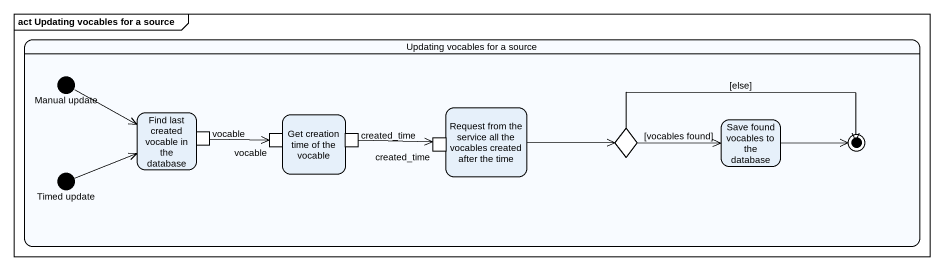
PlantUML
@startuml
mainframe act Updating vocables for a source
hide empty description
state "Updating vocables for a source" as Updating_vocables_for_a {
  state "Manual update" as Manual_update <<start>>
  state "Find last created vocable in the database" as Find_last_created_vocable {
    state vocable <<outputPin>>
  }
  state "Get creation time of the vocable" as Get_creation_time_of_the {
    state "vocable" as vocable_2 <<inputPin>>
    state created_time <<outputPin>>
  }
  state "Request from the service all the vocables created after the time" as Request_from_the_service {
    state "created_time" as created_time_2 <<inputPin>>
  }
  state choice1 <<choice>>
  state "Save found vocables to the database" as Save_found_vocables_to_the
  state "Timed update" as Timed_update <<start>>
  choice1 -right-> [*] : [else]
  Save_found_vocables_to_the -right-> [*]
}
Manual_update -right-> Find_last_created_vocable
vocable -right-> vocable_2
created_time -right-> created_time_2
Request_from_the_service -right-> choice1
choice1 -right-> Save_found_vocables_to_the : [vocables found]
Timed_update -right-> Find_last_created_vocable
@enduml
